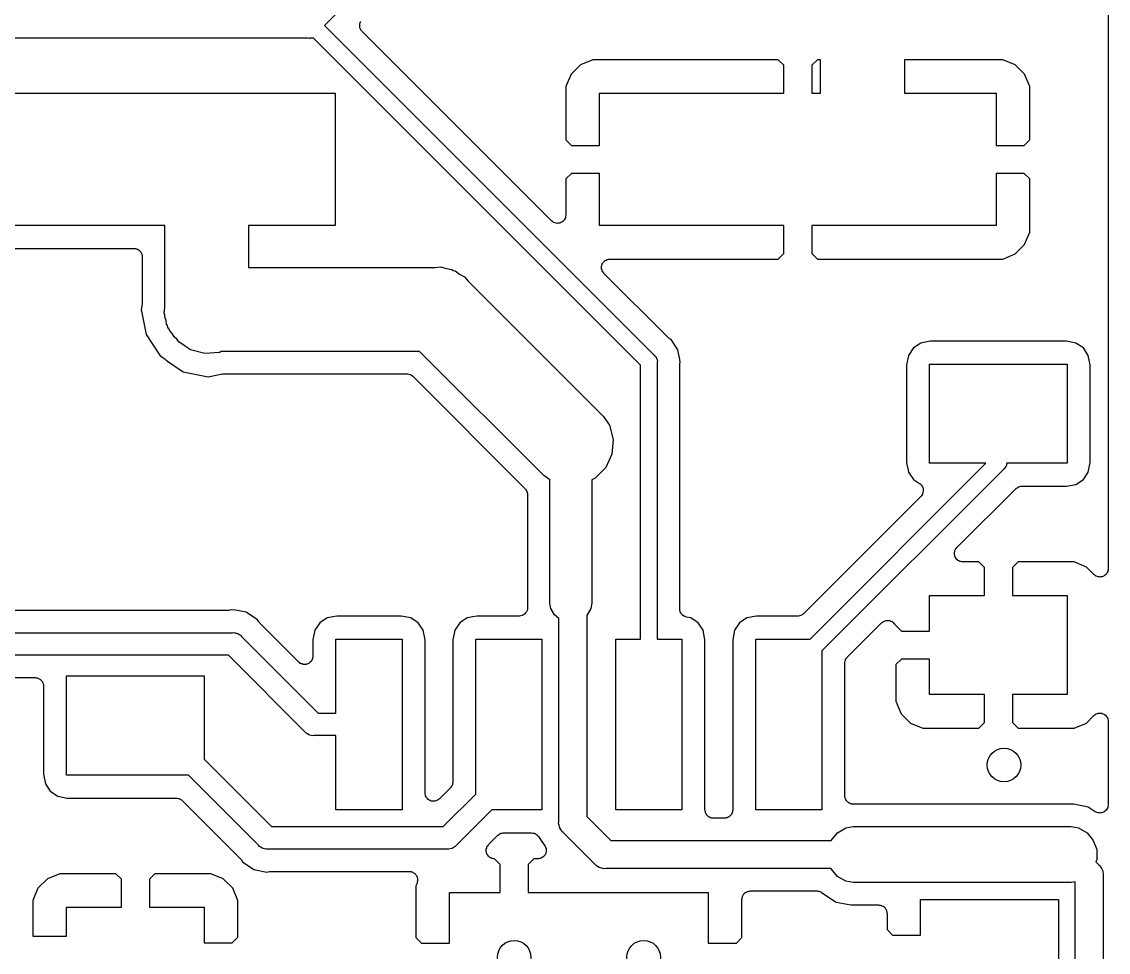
# Model space of a CAD drawing. Extents: x 86.1 to 122.5, y -104.2 to -55.1.
# Drawn here: x 112.67 to 122.53, y -88.6 to -80.16 of the extents above; entities that cross this region are included whole.
import ezdxf

# ---------------------------------------------------------------- set-up
doc = ezdxf.new("R2010")
doc.units = 0
doc.header["$MEASUREMENT"] = 0
doc.layers.add('BLACK', color=7, linetype='CONTINUOUS')

msp = doc.modelspace()

# ---------------------------------------------------------------- linework, layer by layer
at = {"layer": 'BLACK', "linetype": 'CONTINUOUS'}
for p, q in [((122.531, -73.2976), (122.531, -85.1217)), ((118.219, -77.3906), (115.417, -80.1922)), ((115.738, -80.1791), (115.739, -80.1725)), ((115.739, -80.1725), (115.742, -80.1664)), ((115.742, -80.1664), (115.743, -80.16)), ((115.743, -80.16), (115.747, -80.1545)), ((115.417, -80.1922), (118.413, -83.1877)), ((115.737, -80.1855), (115.738, -80.1791)), ((115.737, -80.1922), (115.737, -80.1855)), ((115.737, -80.1988), (115.737, -80.1922)), ((115.738, -80.2053), (115.737, -80.1988)), ((115.739, -80.2119), (115.738, -80.2053)), ((115.742, -80.2179), (115.739, -80.2119)), ((115.743, -80.2244), (115.742, -80.2179)), ((115.747, -80.2298), (115.743, -80.2244)), ((115.75, -80.2359), (115.747, -80.2298)), ((115.755, -80.2406), (115.75, -80.2359)), ((115.759, -80.2461), (115.755, -80.2406)), ((116.298, -80.7851), (115.759, -80.2461)), ((115.267, -80.3078), (111.064, -80.3078)), ((115.277, -80.3086), (115.267, -80.3078)), ((115.28, -80.3078), (115.277, -80.3086)), ((115.317, -80.3078), (115.28, -80.3078)), ((118.285, -83.2755), (115.317, -80.3078)), ((117.74, -80.5486), (117.655, -80.6343)), ((117.852, -80.5022), (117.74, -80.5486)), ((119.535, -80.5022), (117.852, -80.5022)), ((119.586, -80.5528), (119.535, -80.5022)), ((119.586, -80.807), (119.586, -80.5528)), ((119.891, -80.5022), (119.84, -80.5528)), ((119.84, -80.5528), (119.84, -80.807)), ((119.92, -80.5022), (119.891, -80.5022)), ((119.92, -80.807), (119.92, -80.5022)), ((120.681, -80.5022), (120.681, -80.807)), ((121.574, -80.5022), (120.681, -80.5022)), ((121.686, -80.5486), (121.574, -80.5022)), ((121.771, -80.6343), (121.686, -80.5486)), ((117.655, -80.6343), (117.608, -80.7464)), ((121.818, -80.7464), (121.771, -80.6343)), ((117.608, -80.7464), (117.608, -81.2294)), ((121.818, -81.2294), (121.818, -80.7464)), ((111.913, -80.807), (115.513, -80.807)), ((115.513, -80.807), (115.513, -82.007)), ((117.478, -81.9655), (116.298, -80.7851)), ((116.298, -80.7851), (116.298, -80.7851)), ((117.913, -81.28), (117.913, -80.807)), ((117.913, -80.807), (119.586, -80.807)), ((119.84, -80.807), (119.92, -80.807)), ((120.681, -80.807), (121.513, -80.807)), ((121.513, -80.807), (121.513, -81.28)), ((117.608, -81.2294), (117.659, -81.28)), ((121.767, -81.28), (121.818, -81.2294)), ((117.659, -81.28), (117.913, -81.28)), ((121.513, -81.28), (121.767, -81.28)), ((117.659, -81.534), (117.608, -81.5846)), ((117.913, -81.534), (117.659, -81.534)), ((117.913, -82.007), (117.913, -81.534)), ((121.513, -81.534), (121.513, -82.007)), ((121.767, -81.534), (121.513, -81.534)), ((121.818, -81.5846), (121.767, -81.534)), ((117.608, -81.5846), (117.608, -81.9116)), ((121.818, -82.0676), (121.818, -81.5846)), ((117.599, -81.9463), (117.594, -81.9553)), ((117.604, -81.9377), (117.599, -81.9463)), ((117.606, -81.9313), (117.604, -81.9344)), ((117.604, -81.9344), (117.604, -81.9377)), ((117.608, -81.9116), (117.606, -81.9214)), ((117.606, -81.9214), (117.606, -81.9313)), ((113.967, -82.007), (111.913, -82.007)), ((113.967, -82.7018), (113.967, -82.007)), ((115.513, -82.007), (114.729, -82.007)), ((114.729, -82.007), (114.729, -82.388)), ((117.486, -81.9712), (117.478, -81.9655)), ((117.494, -81.9776), (117.486, -81.9712)), ((117.497, -81.9788), (117.494, -81.9776)), ((117.5, -81.9807), (117.497, -81.9788)), ((117.509, -81.9833), (117.5, -81.9807)), ((117.519, -81.9867), (117.509, -81.9833)), ((117.522, -81.9867), (117.519, -81.9867)), ((117.525, -81.9875), (117.522, -81.9867)), ((117.535, -81.9867), (117.525, -81.9875)), ((117.545, -81.9867), (117.535, -81.9867)), ((117.548, -81.9855), (117.545, -81.9867)), ((117.552, -81.9852), (117.548, -81.9855)), ((117.561, -81.981), (117.552, -81.9852)), ((117.57, -81.9776), (117.561, -81.981)), ((117.573, -81.9755), (117.57, -81.9776)), ((117.576, -81.974), (117.573, -81.9755)), ((117.583, -81.967), (117.576, -81.974)), ((117.59, -81.9606), (117.583, -81.967)), ((117.592, -81.9577), (117.59, -81.9606)), ((117.594, -81.9553), (117.592, -81.9577)), ((119.586, -82.007), (117.913, -82.007)), ((119.586, -82.2612), (119.586, -82.007)), ((121.513, -82.007), (119.84, -82.007)), ((119.84, -82.007), (119.84, -82.2612)), ((121.771, -82.1797), (121.818, -82.0676)), ((111.921, -82.2157), (113.688, -82.2157)), ((113.688, -82.2157), (113.694, -82.2168)), ((113.694, -82.2168), (113.701, -82.2168)), ((113.701, -82.2168), (113.707, -82.2191)), ((113.707, -82.2191), (113.714, -82.2203)), ((113.714, -82.2203), (113.719, -82.2236)), ((113.719, -82.2236), (113.726, -82.2259)), ((113.726, -82.2259), (113.731, -82.2302)), ((113.731, -82.2302), (113.737, -82.2335)), ((113.737, -82.2335), (113.741, -82.2386)), ((113.741, -82.2386), (113.746, -82.2429)), ((113.746, -82.2429), (113.749, -82.2487)), ((121.686, -82.2654), (121.771, -82.1797)), ((113.749, -82.2487), (113.754, -82.2538)), ((113.754, -82.2538), (113.756, -82.26)), ((113.756, -82.26), (113.759, -82.2658)), ((113.759, -82.2658), (113.76, -82.2724)), ((113.76, -82.2724), (113.763, -82.2786)), ((113.763, -82.2786), (113.763, -82.2853)), ((113.763, -82.2853), (113.764, -82.2919)), ((113.764, -82.2919), (113.764, -82.704)), ((117.946, -82.3443), (117.953, -82.3373)), ((117.953, -82.3373), (117.959, -82.3296)), ((117.959, -82.3296), (117.962, -82.3279)), ((117.962, -82.3279), (117.965, -82.3256)), ((117.965, -82.3256), (117.974, -82.3214)), ((117.974, -82.3214), (117.982, -82.3164)), ((117.982, -82.3164), (117.986, -82.3158)), ((117.986, -82.3158), (117.989, -82.3144)), ((117.989, -82.3144), (117.999, -82.3135)), ((117.999, -82.3135), (118.008, -82.3118)), ((118.008, -82.3118), (119.535, -82.3118)), ((119.535, -82.3118), (119.586, -82.2612)), ((119.84, -82.2612), (119.891, -82.3118)), ((119.891, -82.3118), (121.574, -82.3118)), ((121.574, -82.3118), (121.686, -82.2654)), ((114.729, -82.388), (116.423, -82.388)), ((116.423, -82.388), (116.473, -82.3836)), ((116.473, -82.3836), (116.522, -82.3967)), ((116.522, -82.3967), (116.572, -82.4055)), ((116.572, -82.4055), (116.586, -82.414)), ((116.586, -82.414), (116.603, -82.4184)), ((116.603, -82.4184), (116.644, -82.4474)), ((117.932, -82.3946), (117.933, -82.3847)), ((117.933, -82.3979), (117.932, -82.3946)), ((117.933, -82.3748), (117.934, -82.3716)), ((117.933, -82.3847), (117.933, -82.3748)), ((117.933, -82.4012), (117.933, -82.3979)), ((117.937, -82.4106), (117.933, -82.4012)), ((117.934, -82.3716), (117.935, -82.3683)), ((117.935, -82.3683), (117.939, -82.3593)), ((117.939, -82.4202), (117.937, -82.4106)), ((117.939, -82.3593), (117.942, -82.3499)), ((117.941, -82.423), (117.939, -82.4202)), ((117.942, -82.4261), (117.941, -82.423)), ((117.942, -82.3499), (117.945, -82.3473)), ((117.949, -82.4337), (117.942, -82.4261)), ((117.945, -82.3473), (117.946, -82.3443)), ((117.954, -82.4419), (117.949, -82.4337)), ((118.534, -83.0216), (117.954, -82.4419)), ((116.644, -82.4474), (116.688, -82.4726)), ((116.688, -82.4726), (116.72, -82.5114)), ((116.72, -82.5114), (117.946, -83.7367)), ((113.762, -82.7188), (113.752, -82.769)), ((113.763, -82.7113), (113.762, -82.7188)), ((113.764, -82.704), (113.763, -82.7113)), ((113.967, -82.7524), (113.967, -82.7018)), ((113.752, -82.769), (113.798, -82.9969)), ((113.963, -82.8027), (113.967, -82.7524)), ((113.967, -82.8192), (113.963, -82.8027)), ((113.967, -82.8362), (113.967, -82.8192)), ((113.979, -82.868), (113.967, -82.8362)), ((113.984, -82.9013), (113.979, -82.868)), ((113.993, -82.9161), (113.984, -82.9013)), ((113.997, -82.9325), (113.993, -82.9161)), ((114.007, -82.9464), (113.997, -82.9325)), ((113.798, -82.9969), (113.927, -83.1902)), ((114.013, -82.9624), (114.007, -82.9464)), ((114.035, -82.9884), (114.013, -82.9624)), ((114.052, -83.0177), (114.035, -82.9884)), ((114.078, -83.0394), (114.052, -83.0177)), ((118.54, -83.0259), (118.534, -83.0216)), ((118.546, -83.0311), (118.54, -83.0259)), ((118.563, -83.0425), (118.546, -83.0311)), ((114.099, -83.0654), (114.078, -83.0394)), ((114.114, -83.0739), (114.099, -83.0654)), ((114.118, -83.0775), (114.114, -83.0739)), ((114.149, -83.0996), (114.118, -83.0775)), ((114.155, -83.104), (114.149, -83.0996)), ((114.157, -83.1048), (114.155, -83.104)), ((114.2, -83.1351), (114.157, -83.1048)), ((118.625, -83.135), (118.563, -83.0425)), ((120.762, -83.1184), (120.718, -83.1856)), ((120.83, -83.0735), (120.762, -83.1184)), ((120.916, -83.0562), (120.83, -83.0735)), ((122.151, -83.0562), (120.916, -83.0562)), ((122.238, -83.0735), (122.151, -83.0562)), ((122.305, -83.1184), (122.238, -83.0735)), ((122.35, -83.1856), (122.305, -83.1184)), ((113.927, -83.1902), (113.969, -83.2186)), ((113.969, -83.2186), (113.975, -83.2238)), ((113.975, -83.2238), (113.981, -83.2281)), ((113.981, -83.2281), (113.991, -83.2383)), ((114.33, -83.1699), (114.2, -83.1351)), ((114.464, -83.1582), (114.33, -83.1699)), ((114.481, -83.15), (114.464, -83.1582)), ((116.281, -83.15), (114.481, -83.15)), ((117.407, -84.2755), (116.281, -83.15)), ((118.413, -83.1877), (118.421, -83.1942)), ((118.421, -83.1942), (118.426, -83.203)), ((118.426, -83.203), (118.432, -83.2113)), ((118.432, -83.2113), (118.432, -83.2146)), ((118.432, -83.2146), (118.434, -83.2175)), ((118.434, -83.2175), (118.436, -83.2275)), ((118.436, -83.2275), (118.439, -83.2372)), ((118.642, -83.2238), (118.625, -83.135)), ((118.646, -83.244), (118.642, -83.2238)), ((118.642, -83.2238), (118.642, -83.2238)), ((120.718, -83.1856), (120.7, -83.2724)), ((122.368, -83.2724), (122.35, -83.1856)), ((113.991, -83.2383), (114.136, -83.3348)), ((118.285, -85.7603), (118.285, -83.2755)), ((118.439, -83.2372), (118.438, -83.2473)), ((118.438, -83.2473), (118.438, -85.7603)), ((118.641, -83.279), (118.642, -83.2716)), ((118.641, -85.4865), (118.641, -83.279)), ((118.642, -83.2641), (118.646, -83.244)), ((118.642, -83.2716), (118.642, -83.2641)), ((120.7, -83.2724), (120.7, -84.1574)), ((120.909, -84.1649), (120.909, -83.2649)), ((120.909, -83.2649), (122.159, -83.2649)), ((122.159, -83.2649), (122.159, -84.1649)), ((122.368, -84.1574), (122.368, -83.2724)), ((114.136, -83.3348), (114.363, -83.3801)), ((114.363, -83.3801), (114.492, -83.3547)), ((114.492, -83.3547), (114.499, -83.3545)), ((114.499, -83.3545), (114.506, -83.3532)), ((114.506, -83.3532), (116.166, -83.3532)), ((116.166, -83.3532), (116.169, -83.3538)), ((116.169, -83.3538), (116.172, -83.3535)), ((116.172, -83.3535), (116.182, -83.3561)), ((116.182, -83.3561), (116.192, -83.3578)), ((116.192, -83.3578), (116.195, -83.3595)), ((116.195, -83.3595), (116.198, -83.3603)), ((116.198, -83.3603), (116.206, -83.3661)), ((116.206, -83.3661), (116.215, -83.371)), ((116.215, -83.371), (116.217, -83.3736)), ((116.217, -83.3736), (116.22, -83.3755)), ((116.22, -83.3755), (117.237, -84.3927)), ((117.946, -83.7367), (118.003, -83.8191)), ((118.003, -83.8191), (118.038, -83.9488)), ((118.038, -83.9488), (118.026, -84.0827)), ((118.026, -84.0827), (117.97, -84.2045)), ((117.97, -84.2045), (117.875, -84.2995)), ((119.824, -85.7603), (121.419, -84.1649)), ((121.585, -84.2141), (119.931, -85.868)), ((120.7, -84.1574), (120.718, -84.2442)), ((121.419, -84.1649), (120.909, -84.1649)), ((121.593, -84.2076), (121.585, -84.2141)), ((121.598, -84.1988), (121.593, -84.2076)), ((121.604, -84.1905), (121.598, -84.1988)), ((121.605, -84.1872), (121.604, -84.1905)), ((121.607, -84.1843), (121.605, -84.1872)), ((121.608, -84.1743), (121.607, -84.1843)), ((121.611, -84.1649), (121.608, -84.1743)), ((122.159, -84.1649), (121.611, -84.1649)), ((122.35, -84.2442), (122.368, -84.1574)), ((117.462, -84.3143), (117.407, -84.2755)), ((117.462, -85.434), (117.462, -84.3143)), ((117.875, -84.2995), (117.843, -84.3141)), ((117.843, -84.3141), (117.843, -85.434)), ((120.718, -84.2442), (120.762, -84.3114)), ((120.762, -84.3114), (120.819, -84.349)), ((122.238, -84.3563), (122.305, -84.3114)), ((122.305, -84.3114), (122.35, -84.2442)), ((117.237, -84.3927), (117.239, -84.3955)), ((117.239, -84.3955), (117.241, -84.3976)), ((117.241, -84.3976), (117.246, -84.4062)), ((117.246, -84.4062), (117.252, -84.4144)), ((117.252, -84.4144), (117.253, -84.4176)), ((120.819, -84.349), (120.819, -84.3496)), ((120.819, -84.3496), (120.82, -84.35)), ((120.82, -84.35), (120.829, -84.3587)), ((120.829, -84.3587), (120.838, -84.3673)), ((120.838, -84.3673), (120.838, -84.3681)), ((120.838, -84.3681), (120.839, -84.3687)), ((120.839, -84.3687), (120.844, -84.3799)), ((120.844, -84.3799), (120.85, -84.3911)), ((120.85, -84.3911), (120.85, -84.3919)), ((120.85, -84.3919), (120.85, -84.3927)), ((120.85, -84.3927), (120.851, -84.405)), ((120.851, -84.405), (120.852, -84.4174)), ((121.157, -84.93), (121.691, -84.3959)), ((121.691, -84.3959), (121.694, -84.3939)), ((121.694, -84.3939), (121.696, -84.3914)), ((121.696, -84.3914), (121.705, -84.3864)), ((121.705, -84.3864), (121.713, -84.3807)), ((121.713, -84.3807), (121.716, -84.3798)), ((121.716, -84.3798), (121.719, -84.3781)), ((121.719, -84.3781), (121.729, -84.3764)), ((121.729, -84.3764), (121.738, -84.3738)), ((121.738, -84.3738), (121.742, -84.3741)), ((121.742, -84.3741), (121.745, -84.3736)), ((121.745, -84.3736), (122.151, -84.3736)), ((122.151, -84.3736), (122.238, -84.3563)), ((117.253, -84.4176), (117.255, -84.4205)), ((117.255, -84.4205), (117.256, -84.4303)), ((117.256, -84.4303), (117.259, -84.44)), ((117.259, -84.44), (117.259, -84.4433)), ((117.259, -84.4433), (117.259, -84.4466)), ((117.259, -84.4466), (117.259, -85.4561)), ((120.83, -84.4663), (119.767, -85.5293)), ((120.831, -84.4656), (120.83, -84.4663)), ((120.838, -84.4548), (120.831, -84.4651)), ((120.831, -84.4651), (120.831, -84.4656)), ((120.846, -84.4446), (120.838, -84.4548)), ((120.849, -84.431), (120.846, -84.4431)), ((120.846, -84.4431), (120.846, -84.4438)), ((120.846, -84.4438), (120.846, -84.4446)), ((120.852, -84.419), (120.849, -84.431)), ((120.852, -84.4174), (120.852, -84.4182)), ((120.852, -84.4182), (120.852, -84.419)), ((121.135, -84.9772), (121.136, -84.974)), ((121.136, -84.9872), (121.135, -84.9772)), ((121.136, -84.9706), (121.139, -84.9613)), ((121.136, -84.974), (121.136, -84.9706)), ((121.136, -84.9971), (121.136, -84.9872)), ((121.137, -85.0003), (121.136, -84.9971)), ((121.137, -85.0036), (121.137, -85.0003)), ((121.141, -85.0126), (121.137, -85.0036)), ((121.139, -84.9613), (121.142, -84.9517)), ((121.142, -84.9517), (121.144, -84.9489)), ((121.144, -84.9489), (121.145, -84.9458)), ((121.145, -84.9458), (121.151, -84.9382)), ((121.151, -84.9382), (121.157, -84.93)), ((121.145, -85.022), (121.141, -85.0126)), ((121.147, -85.0245), (121.145, -85.022)), ((121.148, -85.0276), (121.147, -85.0245)), ((121.155, -85.0346), (121.148, -85.0276)), ((121.162, -85.0423), (121.155, -85.0346)), ((121.165, -85.0439), (121.162, -85.0423)), ((121.167, -85.0463), (121.165, -85.0439)), ((121.176, -85.0505), (121.167, -85.0463)), ((121.185, -85.0555), (121.176, -85.0505)), ((121.188, -85.0561), (121.185, -85.0555)), ((121.191, -85.0575), (121.188, -85.0561)), ((121.201, -85.0583), (121.191, -85.0575)), ((121.211, -85.0601), (121.201, -85.0583)), ((121.356, -85.0601), (121.211, -85.0601)), ((121.407, -85.1107), (121.356, -85.0601)), ((121.712, -85.0601), (121.661, -85.1107)), ((122.22, -85.0601), (121.712, -85.0601)), ((122.332, -85.1065), (122.22, -85.0601)), ((121.407, -85.3649), (121.407, -85.1107)), ((121.661, -85.1107), (121.661, -85.3649)), ((122.401, -85.1756), (122.332, -85.1065)), ((122.409, -85.1813), (122.401, -85.1756)), ((122.416, -85.1877), (122.409, -85.1813)), ((122.42, -85.1889), (122.416, -85.1877)), ((122.422, -85.1908), (122.42, -85.1889)), ((122.432, -85.1934), (122.422, -85.1908)), ((122.441, -85.1968), (122.432, -85.1934)), ((122.445, -85.1968), (122.441, -85.1968)), ((122.448, -85.1977), (122.445, -85.1968)), ((122.458, -85.1968), (122.448, -85.1977)), ((122.468, -85.1968), (122.458, -85.1968)), ((122.471, -85.1956), (122.468, -85.1968)), ((122.474, -85.1953), (122.471, -85.1956)), ((122.483, -85.1911), (122.474, -85.1953)), ((122.493, -85.1877), (122.483, -85.1911)), ((122.495, -85.1856), (122.493, -85.1877)), ((122.498, -85.1842), (122.495, -85.1856)), ((122.505, -85.1771), (122.498, -85.1842)), ((122.513, -85.1707), (122.505, -85.1771)), ((122.515, -85.1678), (122.513, -85.1707)), ((122.517, -85.1655), (122.515, -85.1678)), ((122.521, -85.1564), (122.517, -85.1655)), ((122.526, -85.1478), (122.521, -85.1564)), ((122.527, -85.1445), (122.526, -85.1478)), ((122.528, -85.1415), (122.527, -85.1445)), ((122.529, -85.1316), (122.528, -85.1415)), ((122.531, -85.1217), (122.529, -85.1316)), ((120.909, -85.6879), (120.909, -85.3649)), ((120.909, -85.3649), (121.407, -85.3649)), ((121.661, -85.3649), (122.159, -85.3649)), ((122.159, -85.3649), (122.159, -86.2649)), ((114.558, -85.4988), (114.55, -85.5001)), ((114.565, -85.4986), (114.558, -85.4988)), ((114.588, -85.4941), (114.565, -85.4986)), ((114.611, -85.4986), (114.588, -85.4941)), ((114.707, -85.5178), (114.611, -85.4986)), ((117.26, -85.4886), (117.256, -85.5003)), ((117.259, -85.4561), (117.26, -85.4605)), ((117.26, -85.4605), (117.26, -85.4614)), ((117.26, -85.4614), (117.26, -85.4622)), ((117.26, -85.4622), (117.26, -85.4746)), ((117.26, -85.4746), (117.261, -85.487)), ((117.261, -85.487), (117.26, -85.4878)), ((117.26, -85.4878), (117.26, -85.4886)), ((117.471, -85.4835), (117.462, -85.434)), ((117.505, -85.5417), (117.471, -85.4835)), ((117.835, -85.4835), (117.801, -85.5417)), ((117.843, -85.434), (117.835, -85.4835)), ((118.643, -85.4987), (118.641, -85.4865)), ((118.645, -85.511), (118.643, -85.4987)), ((114.55, -85.5001), (112.448, -85.5001)), ((114.808, -85.5851), (114.707, -85.5178)), ((114.82, -85.6043), (114.808, -85.5851)), ((115.442, -85.5689), (115.375, -85.6138)), ((115.529, -85.5516), (115.442, -85.5689)), ((116.114, -85.5516), (115.529, -85.5516)), ((116.201, -85.5689), (116.114, -85.5516)), ((116.268, -85.6138), (116.201, -85.5689)), ((116.712, -85.5689), (116.645, -85.6138)), ((116.799, -85.5516), (116.712, -85.5689)), ((117.185, -85.5516), (116.799, -85.5516)), ((117.186, -85.5515), (117.185, -85.5516)), ((117.187, -85.5516), (117.186, -85.5515)), ((117.199, -85.5492), (117.187, -85.5516)), ((117.211, -85.547), (117.199, -85.5492)), ((117.212, -85.5466), (117.211, -85.547)), ((117.213, -85.5464), (117.212, -85.5466)), ((117.223, -85.54), (117.213, -85.5464)), ((117.234, -85.5338), (117.223, -85.54)), ((117.235, -85.5331), (117.234, -85.5338)), ((117.243, -85.523), (117.235, -85.5327)), ((117.235, -85.5327), (117.235, -85.5331)), ((117.251, -85.5135), (117.243, -85.523)), ((117.252, -85.5127), (117.251, -85.5135)), ((117.256, -85.5003), (117.252, -85.5121)), ((117.252, -85.5121), (117.252, -85.5127)), ((117.544, -85.5746), (117.505, -85.5417)), ((117.544, -87.4171), (117.544, -85.5746)), ((117.801, -85.5417), (117.798, -85.5443)), ((117.798, -85.5443), (117.798, -87.37)), ((118.645, -85.5117), (118.645, -85.511)), ((118.645, -85.5125), (118.645, -85.5117)), ((118.652, -85.5233), (118.645, -85.5125)), ((118.658, -85.5342), (118.652, -85.5233)), ((118.658, -85.5347), (118.658, -85.5342)), ((118.659, -85.5354), (118.658, -85.5347)), ((118.668, -85.5434), (118.659, -85.5354)), ((118.678, -85.5516), (118.668, -85.5434)), ((118.678, -85.5519), (118.678, -85.5516)), ((118.679, -85.5525), (118.678, -85.5519)), ((118.691, -85.5567), (118.679, -85.5525)), ((118.702, -85.5612), (118.691, -85.5567)), ((118.741, -85.5689), (118.702, -85.5612)), ((118.808, -85.6138), (118.741, -85.5689)), ((119.252, -85.5689), (119.185, -85.6138)), ((119.339, -85.5516), (119.252, -85.5689)), ((119.713, -85.5516), (119.339, -85.5516)), ((119.717, -85.551), (119.713, -85.5516)), ((119.72, -85.5513), (119.717, -85.551)), ((119.73, -85.5487), (119.72, -85.5513)), ((119.74, -85.547), (119.73, -85.5487)), ((119.742, -85.5453), (119.74, -85.547)), ((119.746, -85.5445), (119.742, -85.5453)), ((119.754, -85.5388), (119.746, -85.5445)), ((119.762, -85.5338), (119.754, -85.5388)), ((119.765, -85.5312), (119.762, -85.5338)), ((119.767, -85.5293), (119.765, -85.5312)), ((120.493, -85.5996), (120.496, -85.5977)), ((120.496, -85.5977), (120.505, -85.5951)), ((120.505, -85.5951), (120.515, -85.5917)), ((120.515, -85.5917), (120.518, -85.5917)), ((120.518, -85.5917), (120.521, -85.5908)), ((120.521, -85.5908), (120.531, -85.5917)), ((120.531, -85.5917), (120.541, -85.5917)), ((120.541, -85.5917), (120.544, -85.5928)), ((120.544, -85.5928), (120.548, -85.5931)), ((120.548, -85.5931), (120.557, -85.5973)), ((120.557, -85.5973), (120.566, -85.6007)), ((114.826, -85.6098), (114.82, -85.6043)), ((114.83, -85.6159), (114.826, -85.6098)), ((115.183, -85.9687), (114.83, -85.6159)), ((115.33, -85.681), (115.313, -85.7678)), ((115.375, -85.6138), (115.33, -85.681)), ((116.313, -85.681), (116.268, -85.6138)), ((116.33, -85.7678), (116.313, -85.681)), ((116.6, -85.681), (116.583, -85.7678)), ((116.645, -85.6138), (116.6, -85.681)), ((118.853, -85.681), (118.808, -85.6138)), ((118.87, -85.7678), (118.853, -85.681)), ((119.14, -85.681), (119.123, -85.7678)), ((119.185, -85.6138), (119.14, -85.681)), ((120.18, -85.907), (120.474, -85.6128)), ((120.474, -85.6128), (120.482, -85.6071)), ((120.482, -85.6071), (120.49, -85.6007)), ((120.49, -85.6007), (120.493, -85.5996)), ((120.566, -85.6007), (120.569, -85.6029)), ((120.569, -85.6029), (120.572, -85.6043)), ((120.572, -85.6043), (120.579, -85.6113)), ((120.579, -85.6113), (120.586, -85.6177)), ((120.586, -85.6177), (120.588, -85.6206)), ((120.588, -85.6206), (120.59, -85.623)), ((120.59, -85.623), (120.591, -85.6239)), ((120.591, -85.6239), (120.655, -85.6879)), ((120.655, -85.6879), (120.909, -85.6879)), ((112.415, -85.7033), (114.583, -85.7033)), ((114.583, -85.7033), (114.597, -85.7021)), ((114.597, -85.7021), (114.61, -85.7056)), ((114.61, -85.7056), (114.623, -85.7079)), ((114.623, -85.7079), (114.627, -85.7102)), ((114.627, -85.7102), (114.631, -85.7114)), ((114.631, -85.7114), (114.642, -85.7191)), ((114.642, -85.7191), (114.654, -85.7258)), ((114.654, -85.7258), (114.663, -85.7362)), ((114.663, -85.7362), (115.36, -86.4337)), ((115.313, -85.7678), (115.313, -85.9148)), ((115.521, -86.4337), (115.521, -85.7603)), ((115.521, -85.7603), (116.121, -85.7603)), ((116.121, -85.7603), (116.121, -87.3103)), ((116.33, -87.1566), (116.33, -85.7678)), ((116.583, -85.7678), (116.583, -87.0563)), ((116.791, -87.1666), (116.791, -85.7603)), ((116.791, -85.7603), (117.391, -85.7603)), ((117.391, -85.7603), (117.391, -87.3103)), ((118.061, -87.3103), (118.061, -85.7603)), ((118.061, -85.7603), (118.285, -85.7603)), ((118.438, -85.7603), (118.661, -85.7603)), ((118.661, -85.7603), (118.661, -87.3103)), ((118.87, -87.31), (118.87, -85.7678)), ((119.123, -85.7678), (119.123, -87.31)), ((119.331, -87.3103), (119.331, -85.7603)), ((119.331, -85.7603), (119.824, -85.7603)), ((119.931, -85.868), (119.931, -87.3103)), ((114.546, -85.9065), (112.452, -85.9065)), ((115.243, -86.604), (114.546, -85.9065)), ((115.191, -85.9744), (115.183, -85.9687)), ((115.198, -85.9808), (115.191, -85.9744)), ((115.202, -85.9819), (115.198, -85.9808)), ((115.204, -85.9839), (115.202, -85.9819)), ((115.214, -85.9864), (115.204, -85.9839)), ((115.223, -85.9898), (115.214, -85.9864)), ((115.227, -85.9898), (115.223, -85.9898)), ((115.23, -85.9907), (115.227, -85.9898)), ((115.24, -85.9898), (115.23, -85.9907)), ((115.25, -85.9898), (115.24, -85.9898)), ((115.253, -85.9887), (115.25, -85.9898)), ((115.256, -85.9884), (115.253, -85.9887)), ((115.265, -85.9842), (115.256, -85.9884)), ((115.275, -85.9808), (115.265, -85.9842)), ((115.277, -85.9786), (115.275, -85.9808)), ((115.28, -85.9772), (115.277, -85.9786)), ((115.287, -85.9702), (115.28, -85.9772)), ((115.295, -85.9638), (115.287, -85.9702)), ((115.297, -85.9609), (115.295, -85.9638)), ((115.299, -85.9585), (115.297, -85.9609)), ((115.303, -85.9495), (115.299, -85.9585)), ((115.308, -85.9409), (115.303, -85.9495)), ((115.309, -85.9376), (115.308, -85.9409)), ((115.31, -85.9345), (115.309, -85.9376)), ((115.311, -85.9246), (115.31, -85.9345)), ((115.313, -85.9148), (115.311, -85.9246)), ((120.14, -85.9717), (120.143, -85.962)), ((120.141, -85.975), (120.14, -85.9717)), ((120.14, -85.9783), (120.141, -85.975)), ((120.14, -87.183), (120.14, -85.9783)), ((120.143, -85.962), (120.145, -85.9522)), ((120.145, -85.9522), (120.146, -85.9493)), ((120.146, -85.9493), (120.147, -85.9461)), ((120.147, -85.9461), (120.153, -85.9379)), ((120.153, -85.9379), (120.158, -85.9293)), ((120.158, -85.9293), (120.161, -85.9272)), ((120.161, -85.9272), (120.162, -85.9244)), ((120.162, -85.9244), (120.18, -85.9071)), ((120.18, -85.9071), (120.18, -85.907)), ((120.655, -85.9419), (120.604, -85.9925)), ((120.909, -85.9419), (120.655, -85.9419)), ((120.909, -86.2649), (120.909, -85.9419)), ((120.604, -85.9925), (120.604, -86.3255)), ((112.568, -86.1097), (112.791, -86.1097)), ((112.791, -86.1097), (112.797, -86.1108)), ((112.797, -86.1108), (112.804, -86.1108)), ((112.804, -86.1108), (112.81, -86.1131)), ((112.81, -86.1131), (112.817, -86.1143)), ((112.817, -86.1143), (112.823, -86.1176)), ((112.823, -86.1176), (112.829, -86.1199)), ((112.829, -86.1199), (112.834, -86.1242)), ((112.834, -86.1242), (112.84, -86.1275)), ((112.84, -86.1275), (112.844, -86.1326)), ((112.844, -86.1326), (112.849, -86.1369)), ((112.849, -86.1369), (112.852, -86.1427)), ((112.852, -86.1427), (112.857, -86.1478)), ((112.857, -86.1478), (112.859, -86.154)), ((112.859, -86.154), (112.862, -86.1598)), ((112.862, -86.1598), (112.863, -86.1664)), ((112.863, -86.1664), (112.866, -86.1726)), ((112.866, -86.1726), (112.866, -86.1793)), ((112.866, -86.1793), (112.867, -86.1859)), ((112.867, -86.1859), (112.867, -86.9869)), ((113.076, -86.9944), (113.076, -86.0944)), ((113.076, -86.0944), (114.326, -86.0944)), ((114.326, -86.0944), (114.326, -86.8508)), ((121.407, -86.2649), (120.909, -86.2649)), ((121.407, -86.5191), (121.407, -86.2649)), ((122.159, -86.2649), (121.661, -86.2649)), ((121.661, -86.2649), (121.661, -86.5191)), ((120.604, -86.3255), (120.651, -86.4375)), ((115.36, -86.4337), (115.521, -86.4337)), ((120.651, -86.4375), (120.736, -86.5233)), ((122.332, -86.5233), (122.401, -86.4541)), ((122.401, -86.4541), (122.409, -86.4484)), ((122.409, -86.4484), (122.416, -86.442)), ((122.416, -86.442), (122.42, -86.4409)), ((122.42, -86.4409), (122.422, -86.439)), ((122.422, -86.439), (122.432, -86.4364)), ((122.432, -86.4364), (122.441, -86.433)), ((122.441, -86.433), (122.445, -86.433)), ((122.445, -86.433), (122.448, -86.4321)), ((122.448, -86.4321), (122.458, -86.433)), ((122.458, -86.433), (122.468, -86.433)), ((122.468, -86.433), (122.471, -86.4341)), ((122.471, -86.4341), (122.474, -86.4344)), ((122.474, -86.4344), (122.483, -86.4386)), ((122.483, -86.4386), (122.493, -86.442)), ((122.493, -86.442), (122.495, -86.4442)), ((122.495, -86.4442), (122.498, -86.4456)), ((122.498, -86.4456), (122.505, -86.4526)), ((122.505, -86.4526), (122.513, -86.459)), ((122.513, -86.459), (122.515, -86.4619)), ((122.515, -86.4619), (122.517, -86.4643)), ((122.517, -86.4643), (122.521, -86.4733)), ((122.521, -86.4733), (122.526, -86.482)), ((122.526, -86.482), (122.527, -86.4853)), ((122.527, -86.4853), (122.528, -86.4883)), ((120.736, -86.5233), (120.848, -86.5697)), ((120.848, -86.5697), (121.356, -86.5697)), ((121.356, -86.5697), (121.407, -86.5191)), ((121.661, -86.5191), (121.712, -86.5697)), ((121.712, -86.5697), (122.22, -86.5697)), ((122.22, -86.5697), (122.332, -86.5233)), ((122.528, -86.4883), (122.529, -86.4982)), ((122.529, -86.4982), (122.531, -86.508)), ((122.531, -86.508), (122.531, -87.2636)), ((115.252, -86.6143), (115.243, -86.604)), ((115.264, -86.6211), (115.252, -86.6143)), ((115.275, -86.6288), (115.264, -86.6211)), ((115.279, -86.63), (115.275, -86.6288)), ((115.283, -86.6322), (115.279, -86.63)), ((115.296, -86.6346), (115.283, -86.6322)), ((115.309, -86.6381), (115.296, -86.6346)), ((115.323, -86.6369), (115.309, -86.6381)), ((115.521, -86.6369), (115.323, -86.6369)), ((115.521, -87.3103), (115.521, -86.6369)), ((114.326, -86.8508), (114.937, -87.4627)), ((112.867, -86.9869), (112.884, -87.0737)), ((112.884, -87.0737), (112.929, -87.1409)), ((114.182, -86.9944), (113.076, -86.9944)), ((114.82, -87.633), (114.182, -86.9944)), ((116.58, -87.0726), (116.578, -87.0824)), ((116.582, -87.063), (116.58, -87.0726)), ((116.583, -87.0563), (116.582, -87.0596)), ((116.582, -87.0596), (116.582, -87.063)), ((112.929, -87.1409), (112.996, -87.1858)), ((116.332, -87.1664), (116.33, -87.1566)), ((116.333, -87.1763), (116.332, -87.1664)), ((116.56, -87.1102), (116.46, -87.2105)), ((116.495, -87.4627), (116.791, -87.1666)), ((116.562, -87.1075), (116.56, -87.1102)), ((116.565, -87.1053), (116.562, -87.1075)), ((116.57, -87.0967), (116.565, -87.1053)), ((116.576, -87.0885), (116.57, -87.0967)), ((116.577, -87.0853), (116.576, -87.0885)), ((116.578, -87.0824), (116.577, -87.0853)), ((112.996, -87.1858), (113.083, -87.2031)), ((113.083, -87.2031), (114.072, -87.2031)), ((114.072, -87.2031), (114.075, -87.2037)), ((114.075, -87.2037), (114.078, -87.2034)), ((114.078, -87.2034), (114.088, -87.206)), ((114.088, -87.206), (114.098, -87.2077)), ((114.098, -87.2077), (114.101, -87.2094)), ((114.101, -87.2094), (114.104, -87.2103)), ((114.104, -87.2103), (114.112, -87.216)), ((114.112, -87.216), (114.121, -87.2209)), ((114.121, -87.2209), (114.123, -87.2235)), ((114.123, -87.2235), (114.125, -87.2254)), ((114.125, -87.2254), (114.653, -87.7533)), ((116.334, -87.1793), (116.333, -87.1763)), ((116.335, -87.1827), (116.334, -87.1793)), ((116.34, -87.1913), (116.335, -87.1827)), ((116.344, -87.2003), (116.34, -87.1913)), ((116.346, -87.2027), (116.344, -87.2003)), ((116.348, -87.2056), (116.346, -87.2027)), ((116.356, -87.212), (116.348, -87.2056)), ((116.363, -87.219), (116.356, -87.212)), ((116.366, -87.2204), (116.363, -87.219)), ((116.368, -87.2226), (116.366, -87.2204)), ((116.378, -87.226), (116.368, -87.2226)), ((116.387, -87.2302), (116.378, -87.226)), ((116.39, -87.2305), (116.387, -87.2302)), ((116.393, -87.2316), (116.39, -87.2305)), ((116.403, -87.2316), (116.393, -87.2316)), ((116.413, -87.2325), (116.403, -87.2316)), ((116.416, -87.2316), (116.413, -87.2325)), ((116.42, -87.2316), (116.416, -87.2316)), ((116.429, -87.2282), (116.42, -87.2316)), ((116.439, -87.2257), (116.429, -87.2282)), ((116.441, -87.2237), (116.439, -87.2257)), ((116.444, -87.2226), (116.441, -87.2237)), ((116.452, -87.2162), (116.444, -87.2226)), ((116.46, -87.2105), (116.452, -87.2162)), ((120.141, -87.1895), (120.14, -87.183)), ((120.141, -87.1962), (120.141, -87.1895)), ((120.144, -87.2025), (120.141, -87.1962)), ((120.145, -87.209), (120.144, -87.2025)), ((120.148, -87.2148), (120.145, -87.209)), ((120.15, -87.2211), (120.148, -87.2148)), ((120.155, -87.2262), (120.15, -87.2211)), ((120.158, -87.2319), (120.155, -87.2262)), ((120.163, -87.2362), (120.158, -87.2319)), ((120.167, -87.2413), (120.163, -87.2362)), ((120.173, -87.2447), (120.167, -87.2413)), ((120.178, -87.249), (120.173, -87.2447)), ((120.184, -87.2512), (120.178, -87.249)), ((120.19, -87.2546), (120.184, -87.2512)), ((120.197, -87.2557), (120.19, -87.2546)), ((120.203, -87.258), (120.197, -87.2557)), ((120.21, -87.258), (120.203, -87.258)), ((120.216, -87.2592), (120.21, -87.258)), ((122.217, -87.2592), (120.216, -87.2592)), ((122.35, -87.2857), (122.217, -87.2592)), ((122.531, -87.2686), (122.528, -87.2791)), ((122.531, -87.2636), (122.53, -87.2661)), ((122.53, -87.2661), (122.531, -87.2686)), ((116.121, -87.3103), (115.521, -87.3103)), ((116.935, -87.3103), (116.612, -87.633)), ((117.391, -87.3103), (116.935, -87.3103)), ((117.798, -87.37), (118.017, -87.5894)), ((118.661, -87.3103), (118.061, -87.3103)), ((118.871, -87.3165), (118.87, -87.31)), ((118.871, -87.3232), (118.871, -87.3165)), ((118.874, -87.3295), (118.871, -87.3232)), ((118.875, -87.336), (118.874, -87.3295)), ((118.878, -87.3418), (118.875, -87.336)), ((118.88, -87.3481), (118.878, -87.3418)), ((118.885, -87.3532), (118.88, -87.3481)), ((118.888, -87.3589), (118.885, -87.3532)), ((118.893, -87.3632), (118.888, -87.3589)), ((118.897, -87.3683), (118.893, -87.3632)), ((118.903, -87.3717), (118.897, -87.3683)), ((118.908, -87.376), (118.903, -87.3717)), ((119.09, -87.3717), (119.085, -87.376)), ((119.096, -87.3683), (119.09, -87.3717)), ((119.1, -87.3632), (119.096, -87.3683)), ((119.105, -87.3589), (119.1, -87.3632)), ((119.108, -87.3532), (119.105, -87.3589)), ((119.113, -87.3481), (119.108, -87.3532)), ((119.115, -87.3418), (119.113, -87.3481)), ((119.118, -87.336), (119.115, -87.3418)), ((119.119, -87.3295), (119.118, -87.336)), ((119.122, -87.3232), (119.119, -87.3295)), ((119.123, -87.31), (119.122, -87.3165)), ((119.122, -87.3165), (119.122, -87.3232)), ((119.931, -87.3103), (119.331, -87.3103)), ((122.412, -87.327), (122.35, -87.2857)), ((122.415, -87.328), (122.412, -87.327)), ((122.416, -87.3296), (122.415, -87.328)), ((122.427, -87.3333), (122.416, -87.3296)), ((122.436, -87.3377), (122.427, -87.3333)), ((122.439, -87.3378), (122.436, -87.3377)), ((122.441, -87.3387), (122.439, -87.3378)), ((122.452, -87.3387), (122.441, -87.3387)), ((122.463, -87.3394), (122.452, -87.3387)), ((122.465, -87.3387), (122.463, -87.3394)), ((122.468, -87.3387), (122.465, -87.3387)), ((122.478, -87.335), (122.468, -87.3387)), ((122.488, -87.332), (122.478, -87.335)), ((122.49, -87.3305), (122.488, -87.332)), ((122.493, -87.3296), (122.49, -87.3305)), ((122.501, -87.3227), (122.493, -87.3296)), ((122.51, -87.3163), (122.501, -87.3227)), ((122.511, -87.3142), (122.51, -87.3163)), ((122.513, -87.3126), (122.511, -87.3142)), ((122.518, -87.3033), (122.513, -87.3126)), ((122.524, -87.2943), (122.518, -87.3033)), ((122.525, -87.2919), (122.524, -87.2943)), ((122.526, -87.2897), (122.525, -87.2919)), ((122.528, -87.2791), (122.526, -87.2897)), ((114.937, -87.4627), (116.495, -87.4627)), ((117.542, -87.4338), (117.544, -87.4171)), ((117.547, -87.4501), (117.542, -87.4338)), ((117.55, -87.4667), (117.547, -87.4501)), ((117.553, -87.4716), (117.55, -87.4667)), ((118.914, -87.3782), (118.908, -87.376)), ((118.92, -87.3816), (118.914, -87.3782)), ((118.927, -87.3827), (118.92, -87.3816)), ((118.933, -87.385), (118.927, -87.3827)), ((118.94, -87.385), (118.933, -87.385)), ((118.946, -87.3862), (118.94, -87.385)), ((119.047, -87.3862), (118.946, -87.3862)), ((119.053, -87.385), (119.047, -87.3862)), ((119.06, -87.385), (119.053, -87.385)), ((119.066, -87.3827), (119.06, -87.385)), ((119.073, -87.3816), (119.066, -87.3827)), ((119.078, -87.3782), (119.073, -87.3816)), ((119.085, -87.376), (119.078, -87.3782)), ((120.15, -87.474), (120.216, -87.4624)), ((120.216, -87.4624), (122.194, -87.4624)), ((122.194, -87.4624), (122.26, -87.474)), ((116.907, -87.6254), (116.992, -87.5413)), ((116.992, -87.5413), (116.994, -87.5393)), ((116.994, -87.5393), (116.996, -87.5368)), ((116.996, -87.5368), (117.005, -87.5318)), ((117.005, -87.5318), (117.013, -87.5261)), ((117.013, -87.5261), (117.016, -87.5252)), ((117.016, -87.5252), (117.019, -87.5235)), ((117.019, -87.5235), (117.029, -87.5218)), ((117.029, -87.5218), (117.039, -87.5192)), ((117.039, -87.5192), (117.042, -87.5195)), ((117.042, -87.5195), (117.045, -87.519)), ((117.045, -87.519), (117.297, -87.519)), ((117.297, -87.519), (117.308, -87.5208)), ((117.308, -87.5208), (117.319, -87.522)), ((117.319, -87.522), (117.321, -87.5231)), ((117.321, -87.5231), (117.323, -87.5235)), ((117.323, -87.5235), (117.333, -87.5289)), ((117.333, -87.5289), (117.342, -87.5337)), ((117.342, -87.5337), (117.344, -87.5355)), ((117.344, -87.5355), (117.346, -87.5368)), ((117.346, -87.5368), (117.353, -87.545)), ((117.353, -87.545), (117.361, -87.5528)), ((117.361, -87.5528), (117.397, -87.6068)), ((117.554, -87.4771), (117.553, -87.4716)), ((117.564, -87.4909), (117.554, -87.4771)), ((117.572, -87.5055), (117.564, -87.4909)), ((117.585, -87.5163), (117.572, -87.5055)), ((117.871, -87.8022), (117.585, -87.5163)), ((120.015, -87.5874), (120.073, -87.5188)), ((120.073, -87.5188), (120.15, -87.474)), ((122.26, -87.474), (122.338, -87.5188)), ((122.338, -87.5188), (122.395, -87.5874)), ((114.829, -87.6433), (114.82, -87.633)), ((114.841, -87.6501), (114.829, -87.6433)), ((114.852, -87.6578), (114.841, -87.6501)), ((114.856, -87.659), (114.852, -87.6578)), ((114.86, -87.6612), (114.856, -87.659)), ((114.873, -87.6636), (114.86, -87.6612)), ((114.886, -87.6671), (114.873, -87.6636)), ((114.9, -87.6659), (114.886, -87.6671)), ((116.533, -87.6659), (114.9, -87.6659)), ((116.546, -87.6671), (116.533, -87.6659)), ((116.559, -87.6636), (116.546, -87.6671)), ((116.573, -87.6612), (116.559, -87.6636)), ((116.577, -87.659), (116.573, -87.6612)), ((116.581, -87.6578), (116.577, -87.659)), ((116.592, -87.6501), (116.581, -87.6578)), ((116.604, -87.6433), (116.592, -87.6501)), ((116.612, -87.633), (116.604, -87.6433)), ((116.886, -87.666), (116.89, -87.6567)), ((116.886, -87.6694), (116.886, -87.666)), ((116.89, -87.6567), (116.892, -87.6471)), ((116.892, -87.6471), (116.894, -87.6443)), ((116.894, -87.6443), (116.895, -87.6412)), ((116.895, -87.6412), (116.902, -87.6336)), ((116.902, -87.6336), (116.907, -87.6254)), ((117.397, -87.6068), (117.397, -87.6068)), ((117.397, -87.6068), (117.417, -87.6369)), ((117.417, -87.6369), (117.418, -87.6393)), ((117.418, -87.6393), (117.42, -87.6412)), ((117.42, -87.6412), (117.423, -87.6513)), ((117.423, -87.6513), (117.428, -87.6612)), ((117.428, -87.6612), (117.428, -87.6637)), ((117.428, -87.6637), (117.429, -87.666)), ((117.429, -87.666), (117.429, -87.6768)), ((118.017, -87.5894), (120.014, -87.5894)), ((120.014, -87.5894), (120.015, -87.5874)), ((122.395, -87.5874), (122.426, -87.6716)), ((114.653, -87.7533), (114.658, -87.7594)), ((114.658, -87.7594), (114.663, -87.7648)), ((114.663, -87.7648), (114.676, -87.784)), ((116.885, -87.6726), (116.886, -87.6694)), ((116.886, -87.6826), (116.885, -87.6726)), ((116.886, -87.6925), (116.886, -87.6826)), ((116.887, -87.6957), (116.886, -87.6925)), ((116.888, -87.699), (116.887, -87.6957)), ((116.892, -87.708), (116.888, -87.699)), ((116.895, -87.7174), (116.892, -87.708)), ((116.897, -87.7199), (116.895, -87.7174)), ((116.899, -87.723), (116.897, -87.7199)), ((116.906, -87.73), (116.899, -87.723)), ((116.912, -87.7377), (116.906, -87.73)), ((116.915, -87.7393), (116.912, -87.7377)), ((116.918, -87.7417), (116.915, -87.7393)), ((116.927, -87.7459), (116.918, -87.7417)), ((116.935, -87.7509), (116.927, -87.7459)), ((116.939, -87.7515), (116.935, -87.7509)), ((116.942, -87.7529), (116.939, -87.7515)), ((116.951, -87.7537), (116.942, -87.7529)), ((116.961, -87.7555), (116.951, -87.7537)), ((117.012, -87.8061), (116.961, -87.7555)), ((116.961, -87.7555), (116.961, -87.7555)), ((117.317, -87.7555), (117.266, -87.8061)), ((117.354, -87.7555), (117.317, -87.7555)), ((117.356, -87.755), (117.354, -87.7555)), ((117.359, -87.7553), (117.356, -87.755)), ((117.369, -87.7528), (117.359, -87.7553)), ((117.38, -87.7509), (117.369, -87.7528)), ((117.382, -87.7496), (117.38, -87.7509)), ((117.384, -87.749), (117.382, -87.7496)), ((117.393, -87.743), (117.384, -87.749)), ((117.403, -87.7377), (117.393, -87.743)), ((117.404, -87.7357), (117.403, -87.7377)), ((117.406, -87.7343), (117.404, -87.7357)), ((117.413, -87.7256), (117.406, -87.7343)), ((117.42, -87.7174), (117.413, -87.7256)), ((117.422, -87.713), (117.42, -87.715)), ((117.42, -87.715), (117.42, -87.7174)), ((117.425, -87.7026), (117.422, -87.713)), ((117.429, -87.6925), (117.425, -87.7026)), ((117.429, -87.6768), (117.429, -87.6876)), ((117.429, -87.6876), (117.429, -87.69)), ((117.429, -87.69), (117.429, -87.6925)), ((122.426, -87.7611), (122.418, -87.7829)), ((122.426, -87.6716), (122.426, -87.7611)), ((114.676, -87.784), (114.719, -87.8127)), ((114.719, -87.8127), (114.776, -87.8514)), ((114.776, -87.8514), (114.895, -87.8751)), ((117.012, -88.0603), (117.012, -87.8061)), ((117.266, -87.8061), (117.266, -88.0603)), ((117.882, -87.8151), (117.871, -87.8022)), ((117.896, -87.8236), (117.882, -87.8151)), ((117.91, -87.8332), (117.896, -87.8236)), ((117.916, -87.8347), (117.91, -87.8332)), ((117.921, -87.8375), (117.916, -87.8347)), ((117.937, -87.8405), (117.921, -87.8375)), ((117.953, -87.8448), (117.937, -87.8405)), ((117.97, -87.8434), (117.953, -87.8448)), ((120.014, -87.8434), (117.97, -87.8434)), ((120.015, -87.8453), (120.014, -87.8434)), ((120.073, -87.9139), (120.015, -87.8453)), ((122.418, -87.7829), (122.443, -87.8076)), ((122.443, -87.8076), (122.456, -87.8185)), ((122.456, -87.8185), (122.464, -87.8331)), ((122.464, -87.8331), (122.474, -87.8469)), ((122.474, -87.8469), (122.475, -87.8523)), ((122.475, -87.8523), (122.478, -87.8573)), ((122.478, -87.8573), (122.481, -87.8739)), ((112.903, -87.936), (112.817, -88.0218)), ((113.015, -87.8896), (112.903, -87.936)), ((113.523, -87.8896), (113.015, -87.8896)), ((113.574, -87.9403), (113.523, -87.8896)), ((113.574, -88.1944), (113.574, -87.9403)), ((113.878, -87.8896), (113.828, -87.9403)), ((113.828, -87.9403), (113.828, -88.1944)), ((114.386, -87.8896), (113.878, -87.8896)), ((114.498, -87.936), (114.386, -87.8896)), ((114.584, -88.0218), (114.498, -87.936)), ((114.895, -87.8751), (114.918, -87.8705)), ((114.918, -87.8705), (114.926, -87.8704)), ((114.926, -87.8704), (114.933, -87.8691)), ((114.933, -87.8691), (116.187, -87.8691)), ((116.187, -87.8691), (116.195, -87.8705)), ((116.195, -87.8705), (116.203, -87.8709)), ((116.203, -87.8709), (116.208, -87.8728)), ((116.208, -87.8728), (116.213, -87.8737)), ((116.213, -87.8737), (116.22, -87.8778)), ((116.22, -87.8778), (116.228, -87.881)), ((116.228, -87.881), (116.231, -87.8844)), ((116.231, -87.8844), (116.236, -87.8869)), ((116.236, -87.8869), (116.241, -87.8933)), ((116.241, -87.8933), (116.247, -87.8989)), ((116.247, -87.8989), (116.249, -87.9033)), ((116.249, -87.9033), (116.253, -87.9072)), ((116.253, -87.9072), (116.256, -87.915)), ((116.256, -87.915), (116.259, -87.9224)), ((116.259, -87.9224), (116.26, -87.9273)), ((116.262, -87.9585), (116.259, -87.9663)), ((116.26, -87.9273), (116.262, -87.932)), ((116.262, -87.932), (116.262, -87.9404)), ((116.262, -87.9404), (116.263, -87.9486)), ((116.263, -87.9486), (116.262, -87.9535)), ((116.262, -87.9535), (116.262, -87.9585)), ((120.15, -87.9587), (120.073, -87.9139)), ((120.216, -87.9704), (120.15, -87.9587)), ((122.23, -87.9641), (122.194, -87.9704)), ((122.23, -89.1958), (122.23, -87.9641)), ((122.481, -87.8739), (122.486, -87.8901)), ((122.486, -87.8901), (122.484, -87.9069)), ((122.484, -87.9069), (122.484, -89.2429)), ((112.817, -88.0218), (112.771, -88.1338)), ((114.63, -88.1338), (114.584, -88.0218)), ((116.257, -87.9744), (116.247, -87.9997)), ((116.247, -87.9997), (116.247, -88.4702)), ((116.259, -87.9663), (116.257, -87.9744)), ((116.551, -88.5208), (116.551, -88.0603)), ((116.551, -88.0603), (117.012, -88.0603)), ((117.266, -88.0603), (118.901, -88.0603)), ((118.901, -88.0603), (118.901, -88.5208)), ((119.233, -88.0644), (119.239, -88.0611)), ((119.239, -88.0611), (119.244, -88.0568)), ((119.244, -88.0568), (119.251, -88.0545)), ((119.251, -88.0545), (119.256, -88.0512)), ((119.256, -88.0512), (119.263, -88.05)), ((119.263, -88.05), (119.269, -88.0477)), ((119.269, -88.0477), (119.276, -88.0477)), ((119.276, -88.0477), (119.282, -88.0466)), ((119.282, -88.0466), (119.887, -88.0466)), ((119.887, -88.0466), (119.896, -88.0481)), ((119.896, -88.0481), (119.905, -88.0487)), ((119.905, -88.0487), (119.909, -88.0504)), ((119.909, -88.0504), (119.913, -88.0512)), ((119.913, -88.0512), (119.921, -88.0557)), ((119.921, -88.0557), (119.929, -88.0594)), ((119.929, -88.0594), (120.06, -88.147)), ((122.194, -87.9704), (120.216, -87.9704)), ((112.771, -88.1338), (112.771, -88.4565)), ((114.63, -88.4668), (114.63, -88.1338)), ((119.206, -88.1228), (119.207, -88.1162)), ((119.206, -88.4702), (119.206, -88.1228)), ((119.207, -88.1095), (119.21, -88.1033)), ((119.207, -88.1162), (119.207, -88.1095)), ((119.21, -88.1033), (119.211, -88.0967)), ((119.211, -88.0967), (119.214, -88.0909)), ((119.214, -88.0909), (119.216, -88.0847)), ((119.216, -88.0847), (119.221, -88.0796)), ((119.221, -88.0796), (119.224, -88.0738)), ((119.224, -88.0738), (119.229, -88.0695)), ((119.229, -88.0695), (119.233, -88.0644)), ((120.06, -88.147), (120.193, -88.1736)), ((120.828, -88.4479), (120.828, -88.1249)), ((120.828, -88.1249), (122.078, -88.1249)), ((122.078, -88.1249), (122.078, -89.0249)), ((113.076, -88.4565), (113.076, -88.1944)), ((113.076, -88.1944), (113.574, -88.1944)), ((113.828, -88.1944), (114.326, -88.1944)), ((114.326, -88.1944), (114.326, -88.5174)), ((120.193, -88.1736), (120.447, -88.1736)), ((120.447, -88.1736), (120.453, -88.1747)), ((120.453, -88.1747), (120.46, -88.1747)), ((120.46, -88.1747), (120.466, -88.177)), ((120.466, -88.177), (120.473, -88.1782)), ((120.473, -88.1782), (120.478, -88.1815)), ((120.478, -88.1815), (120.485, -88.1838)), ((120.485, -88.1838), (120.49, -88.1881)), ((120.49, -88.1881), (120.496, -88.1914)), ((120.496, -88.1914), (120.5, -88.1965)), ((120.5, -88.1965), (120.505, -88.2008)), ((120.505, -88.2008), (120.508, -88.2066)), ((120.508, -88.2066), (120.513, -88.2117)), ((120.513, -88.2117), (120.515, -88.2179)), ((120.515, -88.2179), (120.518, -88.2237)), ((120.518, -88.2237), (120.519, -88.2303)), ((120.519, -88.2303), (120.522, -88.2365)), ((120.522, -88.2365), (120.522, -88.2432)), ((120.522, -88.2432), (120.523, -88.2498)), ((120.523, -88.2498), (120.523, -88.3973)), ((112.771, -88.4565), (113.076, -88.4565)), ((120.523, -88.3973), (120.573, -88.4479)), ((120.573, -88.4479), (120.828, -88.4479)), ((114.326, -88.5174), (114.58, -88.5174)), ((114.58, -88.5174), (114.63, -88.4668)), ((116.247, -88.4702), (116.297, -88.5208)), ((116.297, -88.5208), (116.551, -88.5208)), ((118.901, -88.5208), (119.156, -88.5208)), ((119.156, -88.5208), (119.206, -88.4702))]:
    msp.add_line(p, q, dxfattribs=at)
at = {"layer": 'BLACK'}
for centre in [(121.585, -86.9036), (117.139, -88.6478), (118.314, -88.6478)]:
    msp.add_circle(centre, 0.1524, dxfattribs=at)

doc.saveas('drawing.dxf')
